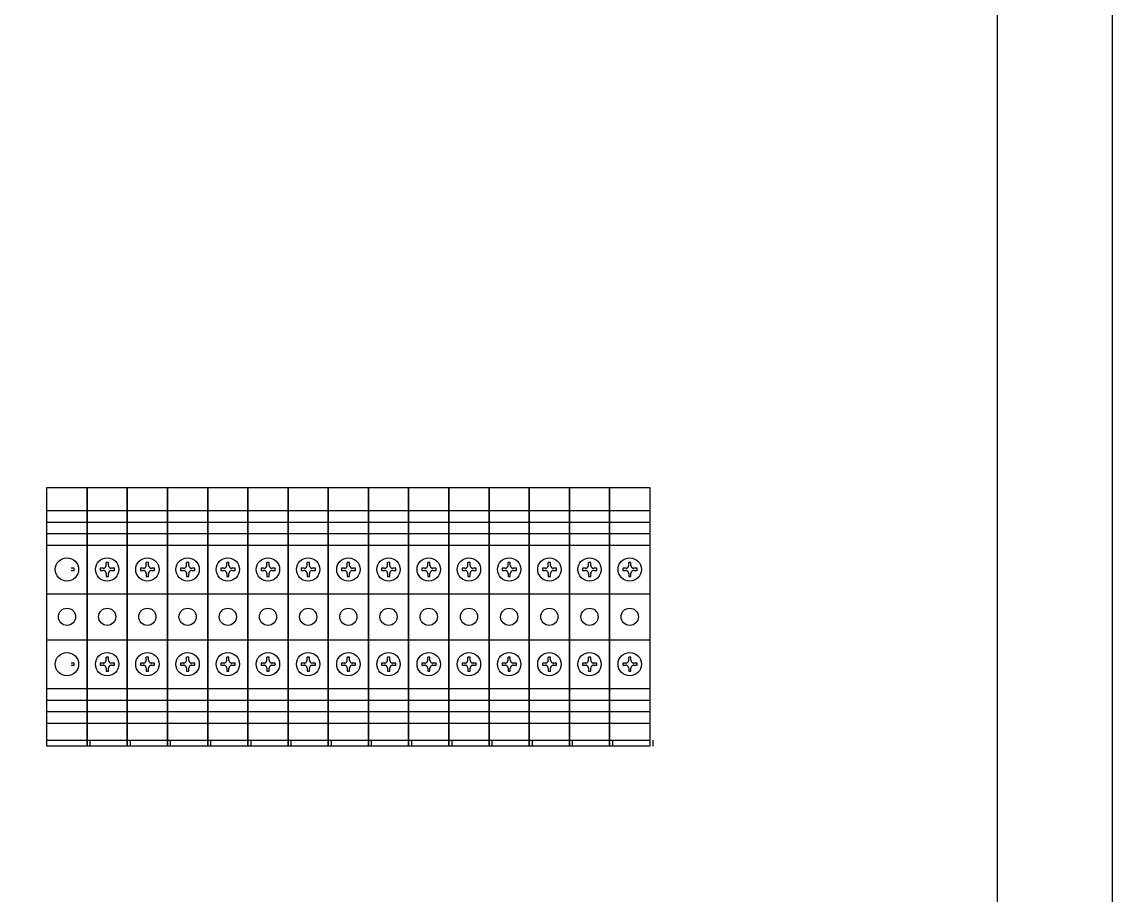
# Model space of a CAD drawing. Extents: x 331172 to 332072, y 288222 to 290422.
# Drawn here: x 331882 to 332071.9, y 288769.7 to 288921.8 of the extents above; entities that cross this region are included whole.
import ezdxf

# ---------------------------------------------------------------- set-up
doc = ezdxf.new("R2010")
doc.units = 0
doc.header["$MEASUREMENT"] = 0
doc.linetypes.add('ACAD_ISO02W100', pattern=[15, 12, -3])
doc.linetypes.add('DASHED', pattern=[0.75, 0.5, -0.25])
for name, color, linetype in [('Layer1', 7, 'Continuous'), ('布置图', 30, 'Continuous'), ('文字', 3, 'Continuous')]:
    doc.layers.add(name, color=color, linetype=linetype)

msp = doc.modelspace()

# ---------------------------------------------------------------- linework, layer by layer
at = {"color": 1}
for p, q in [((331886.32, 288836.7), (331893.32, 288836.7)), ((331921.33, 288836.7), (331928.33, 288836.7)), ((331956.33, 288836.7), (331963.34, 288836.7)), ((331886.32, 288834.7), (331893.32, 288834.7)), ((331921.33, 288834.7), (331928.33, 288834.7)), ((331956.33, 288834.7), (331963.34, 288834.7)), ((331886.32, 288832.7), (331893.32, 288832.7)), ((331921.33, 288832.7), (331928.33, 288832.7)), ((331956.33, 288832.7), (331963.34, 288832.7)), ((331886.32, 288830.7), (331893.32, 288830.7)), ((331921.33, 288830.7), (331928.33, 288830.7)), ((331956.33, 288830.7), (331963.34, 288830.7)), ((331886.32, 288822.2), (331893.32, 288822.2)), ((331921.33, 288822.2), (331928.33, 288822.2)), ((331956.33, 288822.2), (331963.34, 288822.2)), ((331886.32, 288814.2), (331893.32, 288814.2)), ((331921.33, 288814.2), (331928.33, 288814.2)), ((331956.33, 288814.2), (331963.34, 288814.2)), ((331886.32, 288805.7), (331893.32, 288805.7)), ((331921.33, 288805.7), (331928.33, 288805.7)), ((331956.33, 288805.7), (331963.34, 288805.7)), ((331886.32, 288803.7), (331893.32, 288803.7)), ((331921.33, 288803.7), (331928.33, 288803.7)), ((331956.33, 288803.7), (331963.34, 288803.7)), ((331886.32, 288801.7), (331893.32, 288801.7)), ((331921.33, 288801.7), (331928.33, 288801.7)), ((331956.33, 288801.7), (331963.34, 288801.7)), ((331886.32, 288799.7), (331893.32, 288799.7)), ((331921.33, 288799.7), (331928.33, 288799.7)), ((331956.33, 288799.7), (331963.34, 288799.7)), ((331886.32, 288796.7), (331893.32, 288796.7)), ((331921.33, 288796.7), (331928.33, 288796.7)), ((331921.83, 288796.7), (331921.83, 288795.7)), ((331956.33, 288796.7), (331963.34, 288796.7)), ((331956.83, 288796.7), (331956.83, 288795.7)), ((331991.84, 288796.7), (331991.84, 288795.7))]:
    msp.add_line(p, q, dxfattribs=at)
at = {"color": 7}
for p, q in [((331893.32, 288836.7), (331900.32, 288836.7)), ((331907.32, 288836.7), (331914.33, 288836.7)), ((331928.33, 288836.7), (331935.33, 288836.7)), ((331942.33, 288836.7), (331949.33, 288836.7)), ((331963.34, 288836.7), (331970.34, 288836.7)), ((331977.34, 288836.7), (331984.34, 288836.7)), ((331893.32, 288834.7), (331900.32, 288834.7)), ((331907.32, 288834.7), (331914.33, 288834.7)), ((331928.33, 288834.7), (331935.33, 288834.7)), ((331942.33, 288834.7), (331949.33, 288834.7)), ((331963.34, 288834.7), (331970.34, 288834.7)), ((331977.34, 288834.7), (331984.34, 288834.7)), ((331893.32, 288832.7), (331900.32, 288832.7)), ((331907.32, 288832.7), (331914.33, 288832.7)), ((331928.33, 288832.7), (331935.33, 288832.7)), ((331942.33, 288832.7), (331949.33, 288832.7)), ((331963.34, 288832.7), (331970.34, 288832.7)), ((331977.34, 288832.7), (331984.34, 288832.7)), ((331893.32, 288830.7), (331900.32, 288830.7)), ((331907.32, 288830.7), (331914.33, 288830.7)), ((331928.33, 288830.7), (331935.33, 288830.7)), ((331942.33, 288830.7), (331949.33, 288830.7)), ((331963.34, 288830.7), (331970.34, 288830.7)), ((331977.34, 288830.7), (331984.34, 288830.7)), ((331893.32, 288822.2), (331900.32, 288822.2)), ((331907.32, 288822.2), (331914.33, 288822.2)), ((331928.33, 288822.2), (331935.33, 288822.2)), ((331942.33, 288822.2), (331949.33, 288822.2)), ((331963.34, 288822.2), (331970.34, 288822.2)), ((331977.34, 288822.2), (331984.34, 288822.2)), ((331893.32, 288814.2), (331900.32, 288814.2)), ((331907.32, 288814.2), (331914.33, 288814.2)), ((331928.33, 288814.2), (331935.33, 288814.2)), ((331942.33, 288814.2), (331949.33, 288814.2)), ((331963.34, 288814.2), (331970.34, 288814.2)), ((331977.34, 288814.2), (331984.34, 288814.2)), ((331893.32, 288805.7), (331900.32, 288805.7)), ((331907.32, 288805.7), (331914.33, 288805.7)), ((331928.33, 288805.7), (331935.33, 288805.7)), ((331942.33, 288805.7), (331949.33, 288805.7)), ((331963.34, 288805.7), (331970.34, 288805.7)), ((331977.34, 288805.7), (331984.34, 288805.7)), ((331893.32, 288803.7), (331900.32, 288803.7)), ((331907.32, 288803.7), (331914.33, 288803.7)), ((331928.33, 288803.7), (331935.33, 288803.7)), ((331942.33, 288803.7), (331949.33, 288803.7)), ((331963.34, 288803.7), (331970.34, 288803.7)), ((331977.34, 288803.7), (331984.34, 288803.7)), ((331893.32, 288801.7), (331900.32, 288801.7)), ((331907.32, 288801.7), (331914.33, 288801.7)), ((331928.33, 288801.7), (331935.33, 288801.7)), ((331942.33, 288801.7), (331949.33, 288801.7)), ((331963.34, 288801.7), (331970.34, 288801.7)), ((331977.34, 288801.7), (331984.34, 288801.7)), ((331893.32, 288799.7), (331900.32, 288799.7)), ((331907.32, 288799.7), (331914.33, 288799.7)), ((331928.33, 288799.7), (331935.33, 288799.7)), ((331942.33, 288799.7), (331949.33, 288799.7)), ((331963.34, 288799.7), (331970.34, 288799.7)), ((331977.34, 288799.7), (331984.34, 288799.7)), ((331893.32, 288796.7), (331900.32, 288796.7)), ((331893.82, 288796.7), (331893.82, 288795.7)), ((331907.32, 288796.7), (331914.33, 288796.7)), ((331907.82, 288796.7), (331907.82, 288795.7)), ((331928.33, 288796.7), (331935.33, 288796.7)), ((331928.83, 288796.7), (331928.83, 288795.7)), ((331942.33, 288796.7), (331949.33, 288796.7)), ((331942.83, 288796.7), (331942.83, 288795.7)), ((331963.34, 288796.7), (331970.34, 288796.7)), ((331963.84, 288796.7), (331963.84, 288795.7)), ((331977.34, 288796.7), (331984.34, 288796.7)), ((331977.84, 288796.7), (331977.84, 288795.7))]:
    msp.add_line(p, q, dxfattribs=at)
at = {"color": 4}
for p, q in [((331900.32, 288836.7), (331907.32, 288836.7)), ((331935.33, 288836.7), (331942.33, 288836.7)), ((331970.34, 288836.7), (331977.34, 288836.7)), ((331900.32, 288834.7), (331907.32, 288834.7)), ((331935.33, 288834.7), (331942.33, 288834.7)), ((331970.34, 288834.7), (331977.34, 288834.7)), ((331900.32, 288832.7), (331907.32, 288832.7)), ((331935.33, 288832.7), (331942.33, 288832.7)), ((331970.34, 288832.7), (331977.34, 288832.7)), ((331900.32, 288830.7), (331907.32, 288830.7)), ((331935.33, 288830.7), (331942.33, 288830.7)), ((331970.34, 288830.7), (331977.34, 288830.7)), ((331900.32, 288822.2), (331907.32, 288822.2)), ((331935.33, 288822.2), (331942.33, 288822.2)), ((331970.34, 288822.2), (331977.34, 288822.2)), ((331900.32, 288814.2), (331907.32, 288814.2)), ((331935.33, 288814.2), (331942.33, 288814.2)), ((331970.34, 288814.2), (331977.34, 288814.2)), ((331900.32, 288805.7), (331907.32, 288805.7)), ((331935.33, 288805.7), (331942.33, 288805.7)), ((331970.34, 288805.7), (331977.34, 288805.7)), ((331900.32, 288803.7), (331907.32, 288803.7)), ((331935.33, 288803.7), (331942.33, 288803.7)), ((331970.34, 288803.7), (331977.34, 288803.7)), ((331900.32, 288801.7), (331907.32, 288801.7)), ((331935.33, 288801.7), (331942.33, 288801.7)), ((331970.34, 288801.7), (331977.34, 288801.7)), ((331900.32, 288799.7), (331907.32, 288799.7)), ((331935.33, 288799.7), (331942.33, 288799.7)), ((331970.34, 288799.7), (331977.34, 288799.7)), ((331900.32, 288796.7), (331907.32, 288796.7)), ((331900.82, 288796.7), (331900.82, 288795.7)), ((331935.33, 288796.7), (331942.33, 288796.7)), ((331935.83, 288796.7), (331935.83, 288795.7)), ((331970.34, 288796.7), (331977.34, 288796.7)), ((331970.84, 288796.7), (331970.84, 288795.7))]:
    msp.add_line(p, q, dxfattribs=at)
at = {"color": 3}
for p, q in [((331914.33, 288836.7), (331921.33, 288836.7)), ((331949.33, 288836.7), (331956.33, 288836.7)), ((331984.34, 288836.7), (331991.34, 288836.7)), ((331914.33, 288834.7), (331921.33, 288834.7)), ((331949.33, 288834.7), (331956.33, 288834.7)), ((331984.34, 288834.7), (331991.34, 288834.7)), ((331914.33, 288832.7), (331921.33, 288832.7)), ((331949.33, 288832.7), (331956.33, 288832.7)), ((331984.34, 288832.7), (331991.34, 288832.7)), ((331914.33, 288830.7), (331921.33, 288830.7)), ((331949.33, 288830.7), (331956.33, 288830.7)), ((331984.34, 288830.7), (331991.34, 288830.7)), ((331914.33, 288822.2), (331921.33, 288822.2)), ((331949.33, 288822.2), (331956.33, 288822.2)), ((331984.34, 288822.2), (331991.34, 288822.2)), ((331914.33, 288814.2), (331921.33, 288814.2)), ((331949.33, 288814.2), (331956.33, 288814.2)), ((331984.34, 288814.2), (331991.34, 288814.2)), ((331914.33, 288805.7), (331921.33, 288805.7)), ((331949.33, 288805.7), (331956.33, 288805.7)), ((331984.34, 288805.7), (331991.34, 288805.7)), ((331914.33, 288803.7), (331921.33, 288803.7)), ((331949.33, 288803.7), (331956.33, 288803.7)), ((331984.34, 288803.7), (331991.34, 288803.7)), ((331914.33, 288801.7), (331921.33, 288801.7)), ((331949.33, 288801.7), (331956.33, 288801.7)), ((331984.34, 288801.7), (331991.34, 288801.7)), ((331914.33, 288799.7), (331921.33, 288799.7)), ((331949.33, 288799.7), (331956.33, 288799.7)), ((331984.34, 288799.7), (331991.34, 288799.7)), ((331914.33, 288796.7), (331921.33, 288796.7)), ((331914.83, 288796.7), (331914.83, 288795.7)), ((331949.33, 288796.7), (331956.33, 288796.7)), ((331949.83, 288796.7), (331949.83, 288795.7)), ((331984.34, 288796.7), (331991.34, 288796.7)), ((331984.84, 288796.7), (331984.84, 288795.7))]:
    msp.add_line(p, q, dxfattribs=at)
at = {"color": 2}
msp.add_lwpolyline([(332051.87, 290422.36), (332071.87, 290422.36), (332071.87, 288222.36), (332051.87, 288222.36)], close=True, dxfattribs=at)
at = {"color": 1}
for points in [[(331886.32, 288840.7), (331893.32, 288840.7), (331893.32, 288795.7), (331886.32, 288795.7)], [(331921.33, 288840.7), (331928.33, 288840.7), (331928.33, 288795.7), (331921.33, 288795.7)], [(331956.33, 288840.7), (331963.34, 288840.7), (331963.34, 288795.7), (331956.33, 288795.7)]]:
    msp.add_lwpolyline(points, close=True, dxfattribs=at)
at = {"color": 7}
for points in [[(331893.32, 288840.7), (331900.32, 288840.7), (331900.32, 288795.7), (331893.32, 288795.7)], [(331907.32, 288840.7), (331914.33, 288840.7), (331914.33, 288795.7), (331907.32, 288795.7)], [(331928.33, 288840.7), (331935.33, 288840.7), (331935.33, 288795.7), (331928.33, 288795.7)], [(331942.33, 288840.7), (331949.33, 288840.7), (331949.33, 288795.7), (331942.33, 288795.7)], [(331963.34, 288840.7), (331970.34, 288840.7), (331970.34, 288795.7), (331963.34, 288795.7)], [(331977.34, 288840.7), (331984.34, 288840.7), (331984.34, 288795.7), (331977.34, 288795.7)]]:
    msp.add_lwpolyline(points, close=True, dxfattribs=at)
at = {"color": 4}
for points in [[(331900.32, 288840.7), (331907.32, 288840.7), (331907.32, 288795.7), (331900.32, 288795.7)], [(331935.33, 288840.7), (331942.33, 288840.7), (331942.33, 288795.7), (331935.33, 288795.7)], [(331970.34, 288840.7), (331977.34, 288840.7), (331977.34, 288795.7), (331970.34, 288795.7)]]:
    msp.add_lwpolyline(points, close=True, dxfattribs=at)
at = {"color": 3}
for points in [[(331914.33, 288840.7), (331921.33, 288840.7), (331921.33, 288795.7), (331914.33, 288795.7)], [(331949.33, 288840.7), (331956.33, 288840.7), (331956.33, 288795.7), (331949.33, 288795.7)], [(331984.34, 288840.7), (331991.34, 288840.7), (331991.34, 288795.7), (331984.34, 288795.7)]]:
    msp.add_lwpolyline(points, close=True, dxfattribs=at)
at = {"color": 1}
for centre in [(331889.82, 288818.2), (331924.83, 288818.2), (331959.84, 288818.2)]:
    msp.add_circle(centre, 1.5, dxfattribs=at)
at = {"color": 7}
for centre in [(331896.82, 288818.2), (331910.83, 288818.2), (331931.83, 288818.2), (331945.83, 288818.2), (331966.84, 288818.2), (331980.84, 288818.2)]:
    msp.add_circle(centre, 1.5, dxfattribs=at)
at = {"color": 4}
for centre in [(331903.82, 288818.2), (331938.83, 288818.2), (331973.84, 288818.2)]:
    msp.add_circle(centre, 1.5, dxfattribs=at)
at = {"color": 3}
for centre in [(331917.83, 288818.2), (331952.83, 288818.2), (331987.84, 288818.2)]:
    msp.add_circle(centre, 1.5, dxfattribs=at)
at = {"layer": 'Layer1', "color": 1, "lineweight": -3, "ltscale": 50}
for centre in [(331889.82, 288826.45), (331924.83, 288826.45), (331959.84, 288826.45), (331889.82, 288809.95), (331924.83, 288809.95), (331959.84, 288809.95)]:
    msp.add_circle(centre, 2.03, dxfattribs=at)
at = {"layer": 'Layer1', "color": 7, "lineweight": -3, "ltscale": 50}
for centre in [(331896.82, 288826.45), (331910.83, 288826.45), (331931.83, 288826.45), (331945.83, 288826.45), (331966.84, 288826.45), (331980.84, 288826.45), (331896.82, 288809.95), (331910.83, 288809.95), (331931.83, 288809.95), (331945.83, 288809.95), (331966.84, 288809.95), (331980.84, 288809.95)]:
    msp.add_circle(centre, 2.03, dxfattribs=at)
at = {"layer": 'Layer1', "color": 4, "lineweight": -3, "ltscale": 50}
for centre in [(331903.82, 288826.45), (331938.83, 288826.45), (331973.84, 288826.45), (331903.82, 288809.95), (331938.83, 288809.95), (331973.84, 288809.95)]:
    msp.add_circle(centre, 2.03, dxfattribs=at)
at = {"layer": 'Layer1', "color": 3, "lineweight": -3, "ltscale": 50}
for centre in [(331917.83, 288826.45), (331952.83, 288826.45), (331987.84, 288826.45), (331917.83, 288809.95), (331952.83, 288809.95), (331987.84, 288809.95)]:
    msp.add_circle(centre, 2.03, dxfattribs=at)
at = {"layer": '布置图', "linetype": 'DASHED'}
msp.add_lwpolyline([(331171.87, 290422.36), (332071.87, 290422.36), (332071.87, 288222.36), (331171.87, 288222.36)], close=True, dxfattribs=at)
at = {"layer": '文字', "color": 7, "linetype": 'ACAD_ISO02W100'}
for p, q in [((331897.03, 288827.68), (331896.64, 288827.68)), ((331896.64, 288827.16), (331896.64, 288827.68)), ((331897.03, 288827.16), (331897.03, 288827.68)), ((331911.03, 288827.68), (331910.64, 288827.68)), ((331910.64, 288827.16), (331910.64, 288827.68)), ((331911.03, 288827.16), (331911.03, 288827.68)), ((331932.04, 288827.68), (331931.64, 288827.68)), ((331931.64, 288827.16), (331931.64, 288827.68)), ((331932.04, 288827.16), (331932.04, 288827.68)), ((331946.04, 288827.68), (331945.65, 288827.68)), ((331945.65, 288827.16), (331945.65, 288827.68)), ((331946.04, 288827.16), (331946.04, 288827.68)), ((331967.04, 288827.68), (331966.65, 288827.68)), ((331966.65, 288827.16), (331966.65, 288827.68)), ((331967.04, 288827.16), (331967.04, 288827.68)), ((331981.05, 288827.68), (331980.65, 288827.68)), ((331980.65, 288827.16), (331980.65, 288827.68)), ((331981.05, 288827.16), (331981.05, 288827.68)), ((331896.13, 288826.65), (331895.62, 288826.65)), ((331895.62, 288826.65), (331895.62, 288826.26)), ((331895.62, 288826.26), (331896.13, 288826.26)), ((331896.64, 288825.75), (331896.64, 288825.21)), ((331897.03, 288825.21), (331897.03, 288825.75)), ((331898.09, 288826.65), (331897.54, 288826.65)), ((331897.54, 288826.26), (331898.09, 288826.26)), ((331898.09, 288826.26), (331898.09, 288826.65)), ((331910.13, 288826.65), (331909.62, 288826.65)), ((331909.62, 288826.65), (331909.62, 288826.26)), ((331909.62, 288826.26), (331910.13, 288826.26)), ((331910.64, 288825.75), (331910.64, 288825.21)), ((331911.03, 288825.21), (331911.03, 288825.75)), ((331912.09, 288826.65), (331911.54, 288826.65)), ((331911.54, 288826.26), (331912.09, 288826.26)), ((331912.09, 288826.26), (331912.09, 288826.65)), ((331931.13, 288826.65), (331930.62, 288826.65)), ((331930.62, 288826.65), (331930.62, 288826.26)), ((331930.62, 288826.26), (331931.13, 288826.26)), ((331931.64, 288825.75), (331931.64, 288825.21)), ((331932.04, 288825.21), (331932.04, 288825.75)), ((331933.1, 288826.65), (331932.55, 288826.65)), ((331932.55, 288826.26), (331933.1, 288826.26)), ((331933.1, 288826.26), (331933.1, 288826.65)), ((331945.14, 288826.65), (331944.63, 288826.65)), ((331944.63, 288826.65), (331944.63, 288826.26)), ((331944.63, 288826.26), (331945.14, 288826.26)), ((331945.65, 288825.75), (331945.65, 288825.21)), ((331946.04, 288825.21), (331946.04, 288825.75)), ((331947.1, 288826.65), (331946.55, 288826.65)), ((331946.55, 288826.26), (331947.1, 288826.26)), ((331947.1, 288826.26), (331947.1, 288826.65)), ((331966.14, 288826.65), (331965.63, 288826.65)), ((331965.63, 288826.65), (331965.63, 288826.26)), ((331965.63, 288826.26), (331966.14, 288826.26)), ((331966.65, 288825.75), (331966.65, 288825.21)), ((331967.04, 288825.21), (331967.04, 288825.75)), ((331968.1, 288826.65), (331967.55, 288826.65)), ((331967.55, 288826.26), (331968.1, 288826.26)), ((331968.1, 288826.26), (331968.1, 288826.65)), ((331980.14, 288826.65), (331979.64, 288826.65)), ((331979.64, 288826.65), (331979.64, 288826.26)), ((331979.64, 288826.26), (331980.14, 288826.26)), ((331980.65, 288825.75), (331980.65, 288825.21)), ((331981.05, 288825.21), (331981.05, 288825.75)), ((331982.11, 288826.65), (331981.56, 288826.65)), ((331981.56, 288826.26), (331982.11, 288826.26)), ((331982.11, 288826.26), (331982.11, 288826.65)), ((331896.64, 288825.21), (331897.03, 288825.21)), ((331910.64, 288825.21), (331911.03, 288825.21)), ((331931.64, 288825.21), (331932.04, 288825.21)), ((331945.65, 288825.21), (331946.04, 288825.21)), ((331966.65, 288825.21), (331967.04, 288825.21)), ((331980.65, 288825.21), (331981.05, 288825.21)), ((331897.03, 288811.18), (331896.64, 288811.18)), ((331896.64, 288810.66), (331896.64, 288811.18)), ((331897.03, 288810.66), (331897.03, 288811.18)), ((331911.03, 288811.18), (331910.64, 288811.18)), ((331910.64, 288810.66), (331910.64, 288811.18)), ((331911.03, 288810.66), (331911.03, 288811.18)), ((331932.04, 288811.18), (331931.64, 288811.18)), ((331931.64, 288810.66), (331931.64, 288811.18)), ((331932.04, 288810.66), (331932.04, 288811.18)), ((331946.04, 288811.18), (331945.65, 288811.18)), ((331945.65, 288810.66), (331945.65, 288811.18)), ((331946.04, 288810.66), (331946.04, 288811.18)), ((331967.04, 288811.18), (331966.65, 288811.18)), ((331966.65, 288810.66), (331966.65, 288811.18)), ((331967.04, 288810.66), (331967.04, 288811.18)), ((331981.05, 288811.18), (331980.65, 288811.18)), ((331980.65, 288810.66), (331980.65, 288811.18)), ((331981.05, 288810.66), (331981.05, 288811.18)), ((331896.13, 288810.15), (331895.62, 288810.15)), ((331895.62, 288810.15), (331895.62, 288809.76)), ((331895.62, 288809.76), (331896.13, 288809.76)), ((331896.64, 288809.25), (331896.64, 288808.71)), ((331896.64, 288808.71), (331897.03, 288808.71)), ((331897.03, 288808.71), (331897.03, 288809.25)), ((331898.09, 288810.15), (331897.54, 288810.15)), ((331897.54, 288809.76), (331898.09, 288809.76)), ((331898.09, 288809.76), (331898.09, 288810.15)), ((331910.13, 288810.15), (331909.62, 288810.15)), ((331909.62, 288810.15), (331909.62, 288809.76)), ((331909.62, 288809.76), (331910.13, 288809.76)), ((331910.64, 288809.25), (331910.64, 288808.71)), ((331910.64, 288808.71), (331911.03, 288808.71)), ((331911.03, 288808.71), (331911.03, 288809.25)), ((331912.09, 288810.15), (331911.54, 288810.15)), ((331911.54, 288809.76), (331912.09, 288809.76)), ((331912.09, 288809.76), (331912.09, 288810.15)), ((331931.13, 288810.15), (331930.62, 288810.15)), ((331930.62, 288810.15), (331930.62, 288809.76)), ((331930.62, 288809.76), (331931.13, 288809.76)), ((331931.64, 288809.25), (331931.64, 288808.71)), ((331931.64, 288808.71), (331932.04, 288808.71)), ((331932.04, 288808.71), (331932.04, 288809.25)), ((331933.1, 288810.15), (331932.55, 288810.15)), ((331932.55, 288809.76), (331933.1, 288809.76)), ((331933.1, 288809.76), (331933.1, 288810.15)), ((331945.14, 288810.15), (331944.63, 288810.15)), ((331944.63, 288810.15), (331944.63, 288809.76)), ((331944.63, 288809.76), (331945.14, 288809.76)), ((331945.65, 288809.25), (331945.65, 288808.71)), ((331945.65, 288808.71), (331946.04, 288808.71)), ((331946.04, 288808.71), (331946.04, 288809.25)), ((331947.1, 288810.15), (331946.55, 288810.15)), ((331946.55, 288809.76), (331947.1, 288809.76)), ((331947.1, 288809.76), (331947.1, 288810.15)), ((331966.14, 288810.15), (331965.63, 288810.15)), ((331965.63, 288810.15), (331965.63, 288809.76)), ((331965.63, 288809.76), (331966.14, 288809.76)), ((331966.65, 288809.25), (331966.65, 288808.71)), ((331966.65, 288808.71), (331967.04, 288808.71)), ((331967.04, 288808.71), (331967.04, 288809.25)), ((331968.1, 288810.15), (331967.55, 288810.15)), ((331967.55, 288809.76), (331968.1, 288809.76)), ((331968.1, 288809.76), (331968.1, 288810.15)), ((331980.14, 288810.15), (331979.64, 288810.15)), ((331979.64, 288810.15), (331979.64, 288809.76)), ((331979.64, 288809.76), (331980.14, 288809.76)), ((331980.65, 288809.25), (331980.65, 288808.71)), ((331980.65, 288808.71), (331981.05, 288808.71)), ((331981.05, 288808.71), (331981.05, 288809.25)), ((331982.11, 288810.15), (331981.56, 288810.15)), ((331981.56, 288809.76), (331982.11, 288809.76)), ((331982.11, 288809.76), (331982.11, 288810.15))]:
    msp.add_line(p, q, dxfattribs=at)
at = {"layer": '文字', "color": 4, "linetype": 'ACAD_ISO02W100'}
for p, q in [((331904.03, 288827.68), (331903.64, 288827.68)), ((331903.64, 288827.16), (331903.64, 288827.68)), ((331904.03, 288827.16), (331904.03, 288827.68)), ((331939.04, 288827.68), (331938.64, 288827.68)), ((331938.64, 288827.16), (331938.64, 288827.68)), ((331939.04, 288827.16), (331939.04, 288827.68)), ((331974.05, 288827.68), (331973.65, 288827.68)), ((331973.65, 288827.16), (331973.65, 288827.68)), ((331974.05, 288827.16), (331974.05, 288827.68)), ((331903.13, 288826.65), (331902.62, 288826.65)), ((331902.62, 288826.65), (331902.62, 288826.26)), ((331902.62, 288826.26), (331903.13, 288826.26)), ((331903.64, 288825.75), (331903.64, 288825.21)), ((331904.03, 288825.21), (331904.03, 288825.75)), ((331905.09, 288826.65), (331904.54, 288826.65)), ((331904.54, 288826.26), (331905.09, 288826.26)), ((331905.09, 288826.26), (331905.09, 288826.65)), ((331938.14, 288826.65), (331937.63, 288826.65)), ((331937.63, 288826.65), (331937.63, 288826.26)), ((331937.63, 288826.26), (331938.14, 288826.26)), ((331938.64, 288825.75), (331938.64, 288825.21)), ((331939.04, 288825.21), (331939.04, 288825.75)), ((331940.1, 288826.65), (331939.55, 288826.65)), ((331939.55, 288826.26), (331940.1, 288826.26)), ((331940.1, 288826.26), (331940.1, 288826.65)), ((331973.14, 288826.65), (331972.63, 288826.65)), ((331972.63, 288826.65), (331972.63, 288826.26)), ((331972.63, 288826.26), (331973.14, 288826.26)), ((331973.65, 288825.75), (331973.65, 288825.21)), ((331974.05, 288825.21), (331974.05, 288825.75)), ((331975.11, 288826.65), (331974.56, 288826.65)), ((331974.56, 288826.26), (331975.11, 288826.26)), ((331975.11, 288826.26), (331975.11, 288826.65)), ((331903.64, 288825.21), (331904.03, 288825.21)), ((331938.64, 288825.21), (331939.04, 288825.21)), ((331973.65, 288825.21), (331974.05, 288825.21)), ((331904.03, 288811.18), (331903.64, 288811.18)), ((331903.64, 288810.66), (331903.64, 288811.18)), ((331904.03, 288810.66), (331904.03, 288811.18)), ((331939.04, 288811.18), (331938.64, 288811.18)), ((331938.64, 288810.66), (331938.64, 288811.18)), ((331939.04, 288810.66), (331939.04, 288811.18)), ((331974.05, 288811.18), (331973.65, 288811.18)), ((331973.65, 288810.66), (331973.65, 288811.18)), ((331974.05, 288810.66), (331974.05, 288811.18)), ((331903.13, 288810.15), (331902.62, 288810.15)), ((331902.62, 288810.15), (331902.62, 288809.76)), ((331902.62, 288809.76), (331903.13, 288809.76)), ((331903.64, 288809.25), (331903.64, 288808.71)), ((331903.64, 288808.71), (331904.03, 288808.71)), ((331904.03, 288808.71), (331904.03, 288809.25)), ((331905.09, 288810.15), (331904.54, 288810.15)), ((331904.54, 288809.76), (331905.09, 288809.76)), ((331905.09, 288809.76), (331905.09, 288810.15)), ((331938.14, 288810.15), (331937.63, 288810.15)), ((331937.63, 288810.15), (331937.63, 288809.76)), ((331937.63, 288809.76), (331938.14, 288809.76)), ((331938.64, 288809.25), (331938.64, 288808.71)), ((331938.64, 288808.71), (331939.04, 288808.71)), ((331939.04, 288808.71), (331939.04, 288809.25)), ((331940.1, 288810.15), (331939.55, 288810.15)), ((331939.55, 288809.76), (331940.1, 288809.76)), ((331940.1, 288809.76), (331940.1, 288810.15)), ((331973.14, 288810.15), (331972.63, 288810.15)), ((331972.63, 288810.15), (331972.63, 288809.76)), ((331972.63, 288809.76), (331973.14, 288809.76)), ((331973.65, 288809.25), (331973.65, 288808.71)), ((331973.65, 288808.71), (331974.05, 288808.71)), ((331974.05, 288808.71), (331974.05, 288809.25)), ((331975.11, 288810.15), (331974.56, 288810.15)), ((331974.56, 288809.76), (331975.11, 288809.76)), ((331975.11, 288809.76), (331975.11, 288810.15))]:
    msp.add_line(p, q, dxfattribs=at)
at = {"layer": '文字', "color": 3, "linetype": 'ACAD_ISO02W100'}
for p, q in [((331918.03, 288827.68), (331917.64, 288827.68)), ((331917.64, 288827.16), (331917.64, 288827.68)), ((331918.03, 288827.16), (331918.03, 288827.68)), ((331953.04, 288827.68), (331952.65, 288827.68)), ((331952.65, 288827.16), (331952.65, 288827.68)), ((331953.04, 288827.16), (331953.04, 288827.68)), ((331988.05, 288827.68), (331987.66, 288827.68)), ((331987.66, 288827.16), (331987.66, 288827.68)), ((331988.05, 288827.16), (331988.05, 288827.68)), ((331917.13, 288826.65), (331916.62, 288826.65)), ((331916.62, 288826.65), (331916.62, 288826.26)), ((331916.62, 288826.26), (331917.13, 288826.26)), ((331917.64, 288825.75), (331917.64, 288825.21)), ((331918.03, 288825.21), (331918.03, 288825.75)), ((331919.09, 288826.65), (331918.54, 288826.65)), ((331918.54, 288826.26), (331919.09, 288826.26)), ((331919.09, 288826.26), (331919.09, 288826.65)), ((331952.14, 288826.65), (331951.63, 288826.65)), ((331951.63, 288826.65), (331951.63, 288826.26)), ((331951.63, 288826.26), (331952.14, 288826.26)), ((331952.65, 288825.75), (331952.65, 288825.21)), ((331953.04, 288825.21), (331953.04, 288825.75)), ((331954.1, 288826.65), (331953.55, 288826.65)), ((331953.55, 288826.26), (331954.1, 288826.26)), ((331954.1, 288826.26), (331954.1, 288826.65)), ((331987.15, 288826.65), (331986.64, 288826.65)), ((331986.64, 288826.65), (331986.64, 288826.26)), ((331986.64, 288826.26), (331987.15, 288826.26)), ((331987.66, 288825.75), (331987.66, 288825.21)), ((331988.05, 288825.21), (331988.05, 288825.75)), ((331989.11, 288826.65), (331988.56, 288826.65)), ((331988.56, 288826.26), (331989.11, 288826.26)), ((331989.11, 288826.26), (331989.11, 288826.65)), ((331917.64, 288825.21), (331918.03, 288825.21)), ((331952.65, 288825.21), (331953.04, 288825.21)), ((331987.66, 288825.21), (331988.05, 288825.21)), ((331918.03, 288811.18), (331917.64, 288811.18)), ((331917.64, 288810.66), (331917.64, 288811.18)), ((331918.03, 288810.66), (331918.03, 288811.18)), ((331953.04, 288811.18), (331952.65, 288811.18)), ((331952.65, 288810.66), (331952.65, 288811.18)), ((331953.04, 288810.66), (331953.04, 288811.18)), ((331988.05, 288811.18), (331987.66, 288811.18)), ((331987.66, 288810.66), (331987.66, 288811.18)), ((331988.05, 288810.66), (331988.05, 288811.18)), ((331917.13, 288810.15), (331916.62, 288810.15)), ((331916.62, 288810.15), (331916.62, 288809.76)), ((331916.62, 288809.76), (331917.13, 288809.76)), ((331917.64, 288809.25), (331917.64, 288808.71)), ((331917.64, 288808.71), (331918.03, 288808.71)), ((331918.03, 288808.71), (331918.03, 288809.25)), ((331919.09, 288810.15), (331918.54, 288810.15)), ((331918.54, 288809.76), (331919.09, 288809.76)), ((331919.09, 288809.76), (331919.09, 288810.15)), ((331952.14, 288810.15), (331951.63, 288810.15)), ((331951.63, 288810.15), (331951.63, 288809.76)), ((331951.63, 288809.76), (331952.14, 288809.76)), ((331952.65, 288809.25), (331952.65, 288808.71)), ((331952.65, 288808.71), (331953.04, 288808.71)), ((331953.04, 288808.71), (331953.04, 288809.25)), ((331954.1, 288810.15), (331953.55, 288810.15)), ((331953.55, 288809.76), (331954.1, 288809.76)), ((331954.1, 288809.76), (331954.1, 288810.15)), ((331987.15, 288810.15), (331986.64, 288810.15)), ((331986.64, 288810.15), (331986.64, 288809.76)), ((331986.64, 288809.76), (331987.15, 288809.76)), ((331987.66, 288809.25), (331987.66, 288808.71)), ((331987.66, 288808.71), (331988.05, 288808.71)), ((331988.05, 288808.71), (331988.05, 288809.25)), ((331989.11, 288810.15), (331988.56, 288810.15)), ((331988.56, 288809.76), (331989.11, 288809.76)), ((331989.11, 288809.76), (331989.11, 288810.15))]:
    msp.add_line(p, q, dxfattribs=at)
at = {"layer": '文字', "color": 1, "linetype": 'ACAD_ISO02W100'}
for p, q in [((331925.04, 288827.68), (331924.64, 288827.68)), ((331924.64, 288827.16), (331924.64, 288827.68)), ((331925.04, 288827.16), (331925.04, 288827.68)), ((331960.04, 288827.68), (331959.65, 288827.68)), ((331959.65, 288827.16), (331959.65, 288827.68)), ((331960.04, 288827.16), (331960.04, 288827.68)), ((331891.09, 288826.65), (331890.54, 288826.65)), ((331890.54, 288826.26), (331891.09, 288826.26)), ((331891.09, 288826.26), (331891.09, 288826.65)), ((331924.13, 288826.65), (331923.62, 288826.65)), ((331923.62, 288826.65), (331923.62, 288826.26)), ((331923.62, 288826.26), (331924.13, 288826.26)), ((331924.64, 288825.75), (331924.64, 288825.21)), ((331925.04, 288825.21), (331925.04, 288825.75)), ((331926.1, 288826.65), (331925.55, 288826.65)), ((331925.55, 288826.26), (331926.1, 288826.26)), ((331926.1, 288826.26), (331926.1, 288826.65)), ((331959.14, 288826.65), (331958.63, 288826.65)), ((331958.63, 288826.65), (331958.63, 288826.26)), ((331958.63, 288826.26), (331959.14, 288826.26)), ((331959.65, 288825.75), (331959.65, 288825.21)), ((331960.04, 288825.21), (331960.04, 288825.75)), ((331961.1, 288826.65), (331960.55, 288826.65)), ((331960.55, 288826.26), (331961.1, 288826.26)), ((331961.1, 288826.26), (331961.1, 288826.65)), ((331924.64, 288825.21), (331925.04, 288825.21)), ((331959.65, 288825.21), (331960.04, 288825.21)), ((331925.04, 288811.18), (331924.64, 288811.18)), ((331924.64, 288810.66), (331924.64, 288811.18)), ((331925.04, 288810.66), (331925.04, 288811.18)), ((331960.04, 288811.18), (331959.65, 288811.18)), ((331959.65, 288810.66), (331959.65, 288811.18)), ((331960.04, 288810.66), (331960.04, 288811.18)), ((331891.09, 288810.15), (331890.54, 288810.15)), ((331890.54, 288809.76), (331891.09, 288809.76)), ((331891.09, 288809.76), (331891.09, 288810.15)), ((331924.13, 288810.15), (331923.62, 288810.15)), ((331923.62, 288810.15), (331923.62, 288809.76)), ((331923.62, 288809.76), (331924.13, 288809.76)), ((331924.64, 288809.25), (331924.64, 288808.71)), ((331924.64, 288808.71), (331925.04, 288808.71)), ((331925.04, 288808.71), (331925.04, 288809.25)), ((331926.1, 288810.15), (331925.55, 288810.15)), ((331925.55, 288809.76), (331926.1, 288809.76)), ((331926.1, 288809.76), (331926.1, 288810.15)), ((331959.14, 288810.15), (331958.63, 288810.15)), ((331958.63, 288810.15), (331958.63, 288809.76)), ((331958.63, 288809.76), (331959.14, 288809.76)), ((331959.65, 288809.25), (331959.65, 288808.71)), ((331959.65, 288808.71), (331960.04, 288808.71)), ((331960.04, 288808.71), (331960.04, 288809.25)), ((331961.1, 288810.15), (331960.55, 288810.15)), ((331960.55, 288809.76), (331961.1, 288809.76)), ((331961.1, 288809.76), (331961.1, 288810.15))]:
    msp.add_line(p, q, dxfattribs=at)
at = {"layer": '文字', "color": 7, "linetype": 'ACAD_ISO02W100'}
for centre, start, end in [((331896.13, 288827.16), 270, 0), ((331896.13, 288825.75), 0, 90), ((331897.54, 288827.16), 180, 270), ((331897.54, 288825.75), 90, 180), ((331910.13, 288827.16), 270, 0), ((331910.13, 288825.75), 0, 90), ((331911.54, 288827.16), 180, 270), ((331911.54, 288825.75), 90, 180), ((331931.13, 288827.16), 270, 0), ((331931.13, 288825.75), 0, 90), ((331932.55, 288827.16), 180, 270), ((331932.55, 288825.75), 90, 180), ((331945.14, 288827.16), 270, 0), ((331945.14, 288825.75), 0, 90), ((331946.55, 288827.16), 180, 270), ((331946.55, 288825.75), 90, 180), ((331966.14, 288827.16), 270, 0), ((331966.14, 288825.75), 0, 90), ((331967.55, 288827.16), 180, 270), ((331967.55, 288825.75), 90, 180), ((331980.14, 288827.16), 270, 0), ((331980.14, 288825.75), 0, 90), ((331981.56, 288827.16), 180, 270), ((331981.56, 288825.75), 90, 180), ((331896.13, 288810.66), 270, 0), ((331897.54, 288810.66), 180, 270), ((331910.13, 288810.66), 270, 0), ((331911.54, 288810.66), 180, 270), ((331931.13, 288810.66), 270, 0), ((331932.55, 288810.66), 180, 270), ((331945.14, 288810.66), 270, 0), ((331946.55, 288810.66), 180, 270), ((331966.14, 288810.66), 270, 0), ((331967.55, 288810.66), 180, 270), ((331980.14, 288810.66), 270, 0), ((331981.56, 288810.66), 180, 270), ((331896.13, 288809.25), 0, 90), ((331897.54, 288809.25), 90, 180), ((331910.13, 288809.25), 0, 90), ((331911.54, 288809.25), 90, 180), ((331931.13, 288809.25), 0, 90), ((331932.55, 288809.25), 90, 180), ((331945.14, 288809.25), 0, 90), ((331946.55, 288809.25), 90, 180), ((331966.14, 288809.25), 0, 90), ((331967.55, 288809.25), 90, 180), ((331980.14, 288809.25), 0, 90), ((331981.56, 288809.25), 90, 180)]:
    msp.add_arc(centre, 0.509, start, end, dxfattribs=at)
at = {"layer": '文字', "color": 4, "linetype": 'ACAD_ISO02W100'}
for centre, start, end in [((331903.13, 288827.16), 270, 0), ((331903.13, 288825.75), 0, 90), ((331904.54, 288827.16), 180, 270), ((331904.54, 288825.75), 90, 180), ((331938.14, 288827.16), 270, 0), ((331938.14, 288825.75), 0, 90), ((331939.55, 288827.16), 180, 270), ((331939.55, 288825.75), 90, 180), ((331973.14, 288827.16), 270, 0), ((331973.14, 288825.75), 0, 90), ((331974.56, 288827.16), 180, 270), ((331974.56, 288825.75), 90, 180), ((331903.13, 288810.66), 270, 0), ((331904.54, 288810.66), 180, 270), ((331938.14, 288810.66), 270, 0), ((331939.55, 288810.66), 180, 270), ((331973.14, 288810.66), 270, 0), ((331974.56, 288810.66), 180, 270), ((331903.13, 288809.25), 0, 90), ((331904.54, 288809.25), 90, 180), ((331938.14, 288809.25), 0, 90), ((331939.55, 288809.25), 90, 180), ((331973.14, 288809.25), 0, 90), ((331974.56, 288809.25), 90, 180)]:
    msp.add_arc(centre, 0.509, start, end, dxfattribs=at)
at = {"layer": '文字', "color": 3, "linetype": 'ACAD_ISO02W100'}
for centre, start, end in [((331917.13, 288827.16), 270, 0), ((331917.13, 288825.75), 0, 90), ((331918.54, 288827.16), 180, 270), ((331918.54, 288825.75), 90, 180), ((331952.14, 288827.16), 270, 0), ((331952.14, 288825.75), 0, 90), ((331953.55, 288827.16), 180, 270), ((331953.55, 288825.75), 90, 180), ((331987.15, 288827.16), 270, 0), ((331987.15, 288825.75), 0, 90), ((331988.56, 288827.16), 180, 270), ((331988.56, 288825.75), 90, 180), ((331917.13, 288810.66), 270, 0), ((331918.54, 288810.66), 180, 270), ((331952.14, 288810.66), 270, 0), ((331953.55, 288810.66), 180, 270), ((331987.15, 288810.66), 270, 0), ((331988.56, 288810.66), 180, 270), ((331917.13, 288809.25), 0, 90), ((331918.54, 288809.25), 90, 180), ((331952.14, 288809.25), 0, 90), ((331953.55, 288809.25), 90, 180), ((331987.15, 288809.25), 0, 90), ((331988.56, 288809.25), 90, 180)]:
    msp.add_arc(centre, 0.509, start, end, dxfattribs=at)
at = {"layer": '文字', "color": 1, "linetype": 'ACAD_ISO02W100'}
for centre, start, end in [((331924.13, 288827.16), 270, 0), ((331924.13, 288825.75), 0, 90), ((331925.55, 288827.16), 180, 270), ((331925.55, 288825.75), 90, 180), ((331959.14, 288827.16), 270, 0), ((331959.14, 288825.75), 0, 90), ((331960.55, 288827.16), 180, 270), ((331960.55, 288825.75), 90, 180), ((331924.13, 288810.66), 270, 0), ((331925.55, 288810.66), 180, 270), ((331959.14, 288810.66), 270, 0), ((331960.55, 288810.66), 180, 270), ((331924.13, 288809.25), 0, 90), ((331925.55, 288809.25), 90, 180), ((331959.14, 288809.25), 0, 90), ((331960.55, 288809.25), 90, 180)]:
    msp.add_arc(centre, 0.509, start, end, dxfattribs=at)

doc.saveas('drawing.dxf')
